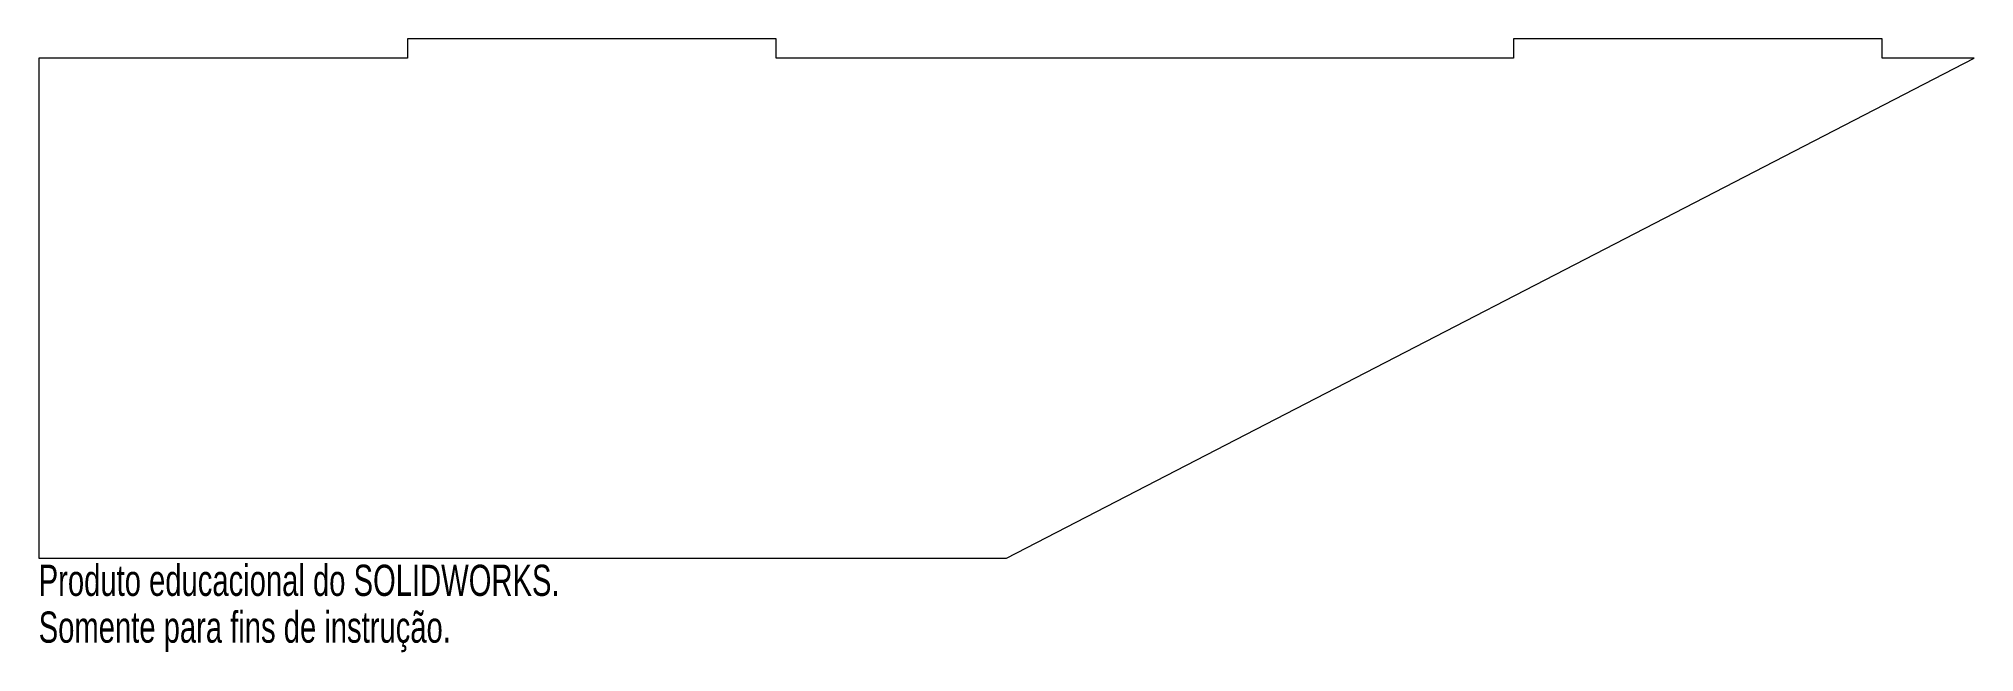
# Model space of a CAD drawing. Header units: millimetres. Extents: x 0 to 300, y -15 to 80.
import ezdxf

# ---------------------------------------------------------------- set-up
doc = ezdxf.new("R2010")
doc.units = ezdxf.units.MM
doc.styles.add('SLDTEXTSTYLE0', font='TXT', dxfattribs={"width": 0.7})

msp = doc.modelspace()

# ---------------------------------------------------------------- linework, layer by layer
at = {"color": 7, "linetype": 'Continuous', "lineweight": 15}
for p, q in [((57.14, 80.5), (57.14, 77.5)), ((114.29, 80.5), (57.14, 80.5)), ((114.29, 77.5), (114.29, 80.5)), ((228.57, 80.5), (228.57, 77.5)), ((285.71, 80.5), (228.57, 80.5)), ((285.71, 77.5), (285.71, 80.5)), ((0, 77.5), (0, 0)), ((57.14, 77.5), (0, 77.5)), ((228.57, 77.5), (114.29, 77.5)), ((150, 0), (300, 77.5)), ((300, 77.5), (285.71, 77.5)), ((0, 0), (150, 0))]:
    msp.add_line(p, q, dxfattribs=at)

# ---------------------------------------------------------------- texts
at = {"color": 7, "linetype": 'Continuous', "char_height": 4.8336, "attachment_point": 1, "style": 'SLDTEXTSTYLE0'}
for s, insert in [('Produto educacional do SOLIDWORKS.', (0, -1.02)), ('Somente para fins de instrução.', (0, -8.27))]:
    msp.add_mtext(s, dxfattribs=dict(at, insert=insert))

doc.saveas('drawing.dxf')
